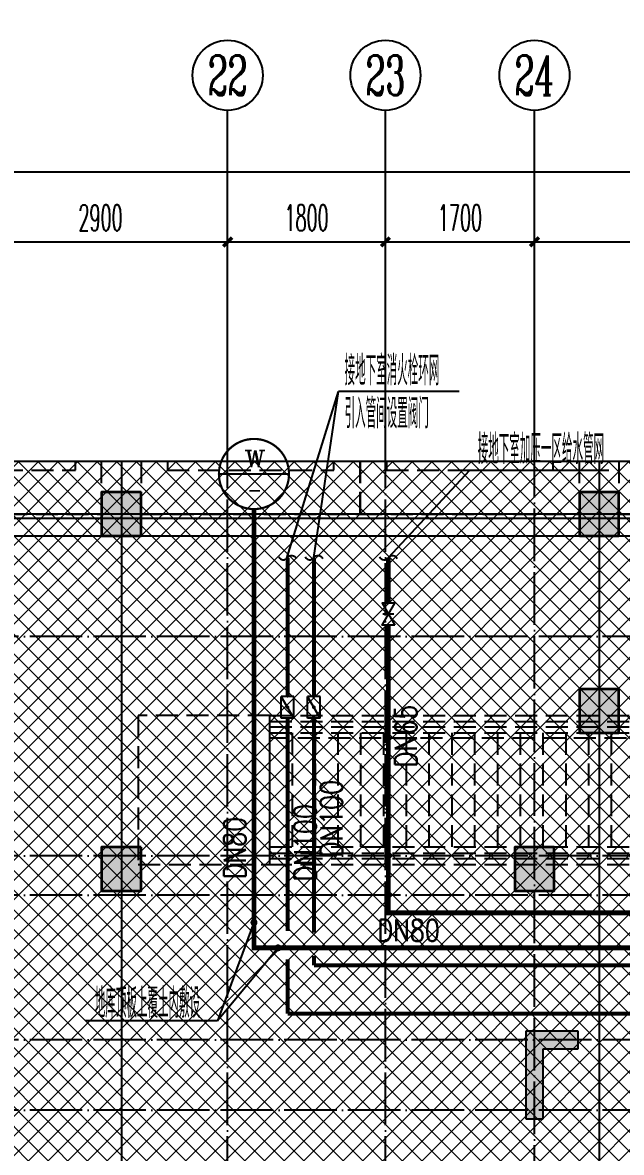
# Model space of a CAD drawing. Extents: x 27938 to 1507990, y 110129 to 923079.
# Drawn here: x 688271 to 695102, y 671979 to 684862 of the extents above; entities that cross this region are included whole.
import ezdxf
from ezdxf.enums import TextEntityAlignment as Align
from ezdxf.xclip import XClip

# ---------------------------------------------------------------- set-up
doc = ezdxf.new("R2010")
doc.units = 0
doc.header["$LTSCALE"] = 1000
doc.header["$MEASUREMENT"] = 0
doc.header["$XCLIPFRAME"] = 0
for name, pattern in [('#P_--_20B1_001_t3$0$DASH', [0.35, 0.25, -0.1]), ('DASH', [0.35, 0.25, -0.1]), ('DOTE', [2.4200000000000004, 2, -0.2, 0.02, -0.2])]:
    doc.linetypes.add(name, pattern=pattern)
for name, color, linetype in [('----建筑底图', 8, 'Continuous'), ('AXIS', 3, 'Continuous'), ('AXIS_TEXT', 7, 'Continuous'), ('COLUMN', 9, 'Continuous'), ('DIM_不分区消火栓', 1, 'Continuous'), ('DIM_不分区给水', 3, 'Continuous'), ('DIM_雨水', 4, 'Continuous'), ('DOTE', 1, 'Continuous'), ('EQUIP_不分区消火栓', 7, 'Continuous'), ('EQUIP_给水', 7, 'Continuous'), ('HS-A-停车位（标准）', 9, 'Continuous'), ('HS-A-墙-砖', 2, 'Continuous'), ('PIPE-不分区消火栓', 1, 'TG_X'), ('PIPE-压力废', 31, 'YF'), ('PIPE-给水中', 72, 'J2'), ('PUB_HATCH', 8, 'Continuous'), ('STAIR', 2, 'Continuous'), ('TEXT_不分区消火栓', 7, 'Continuous'), ('TEXT_压力废', 7, 'Continuous'), ('TEXT_给水', 7, 'Continuous'), ('VALVE_不分区消火栓', 7, 'Continuous'), ('VALVE_给水', 7, 'Continuous')]:
    doc.layers.add(name, color=color, linetype=linetype)
doc.layers.add('填充', color=251, linetype='Continuous', lineweight=5)
doc.layers.add('砼柱', color=2, linetype='Continuous', lineweight=35)
doc.styles.add('_TCH_AXIS', font='COMPLEX', dxfattribs={"bigfont": 'GBCBIG'})
doc.styles.add('_TCH_DIM_T3', font='SIMPLEX.shx', dxfattribs={"width": 0.4941176470588236, "bigfont": 'GBCBIG.shx'})
doc.styles.add('_TWT_CIRCLE', font='COMPLEX', dxfattribs={"width": 1.1, "height": 3.5, "bigfont": 'HZTXT'})
doc.styles.add('_TWT_PIPEDN', font='SIMPLEX', dxfattribs={"width": 0.8, "height": 3.5, "bigfont": 'HZTXT'})
doc.styles.add('COMPLEX', font='COMPLEX')
doc.styles.get("Standard").update_dxf_attribs({"font": 'gbenor.shx', "bigfont": 'gbcbig.shx'})
doc.styles.add('TG_LINETYPE', font='SIMPLEX', dxfattribs={"width": 0.8, "height": 3, "bigfont": 'HZTXT'})
doc.linetypes.add('J2', pattern='A,3,-0.2,["J2",Standard,S=0.25,R=0,X=-0.1,Y=-0.115],-0.35', length=3.55)
doc.linetypes.add('TG_X', pattern='A,2,-0.229,["X",TG_LINETYPE,S=0.1,R=0,X=-0.229,Y=-0.15],0', length=2.229)
doc.linetypes.add('YF', pattern='A,3,-0.2,["YF",Standard,S=0.25,R=0,X=-0.1,Y=-0.115],-0.35', length=3.55)
doc.dimstyles.new('_TCH_ARCH&&100', dxfattribs={"dimtxt": 297.5, "dimasz": 100, "dimexe": 250, "dimexo": 300, "dimgap": 126.25, "dimtad": 1, "dimdec": 0, "dimzin": 0, "dimdsep": 46, "dimtxsty": '_TCH_DIM_T3', "dimblk": 'ARCHTICK', "dimcen": 0.09, "dimclrt": 4, "dimazin": 2, "dimtfac": 1, "dimtdec": 0, "dimtix": 1, "dimtmove": 2, "dimatfit": 3, "dimfxl": 100, "dimtolj": 1, "dimtzin": 0, "dimarcsym": 0})

# ---------------------------------------------------------------- blocks, each defined once
blk = doc.blocks.new('A$C25A378E3')
at = {"layer": 'HS-A-停车位（标准）', "color": 0, "linetype": 'DASH'}
for p, q in [((299.9288666398497, 4280.200665866025), (299.9276344913524, 4120.200664976728)), ((299.9288666398497, 4280.200665866025), (799.9285807174165, 4280.00894703425)), ((799.9285807174165, 4280.00894703425), (799.9273485837039, 4120.008946264163)), ((1699.929113851395, 4280.193678615266), (1699.927881702897, 4120.19367778569)), ((1699.929113851395, 4280.193678615266), (2199.928827928961, 4280.001959843212)), ((2199.928827928961, 4280.001959843212), (2199.927595795365, 4120.001958953799)), ((299.9282505712472, 4200.200665451237), (799.9279646449722, 4200.00894667895)), ((1699.928497782676, 4200.193678200361), (2199.928211856517, 4200.001959428308)), ((299.9276344913524, 4120.200664976728), (799.9273485837039, 4120.008946264163)), ((1699.927881702897, 4120.19367778569), (2199.927595795365, 4120.001958953799)), ((300.0205537431175, 1700.046125917463), (-199.9740653929766, 2550.049336581258)), ((2200.020893819514, 1700.035927985562), (2700.026429273654, 2550.032717227354))]:
    blk.add_line(p, q, dxfattribs=at)
for points in [[(1.164153218269348e-10, 5499.999999999884), (2499.999999842257, 5499.971898506512), (2499.938176556607, -0.02810114610474557), (-0.06182328553404659, 3.472669050097466e-07)], [(299.9943796824664, 4999.996627852321), (2199.994379562442, 4999.975270717288), (2199.938176575466, -0.02472896687686443), (299.9381766954903, -0.003371831844560802)]]:
    blk.add_lwpolyline(points, close=True, dxfattribs=at)
blk = doc.blocks.new('GFDGFSDFGD')
at = {"layer": 'PUB_HATCH'}
blk.add_hatch(color=0, dxfattribs=at).paths.add_polyline_path([(454316.5399672466, 374823.7249912273), (453716.6245581808, 374823.7248459149), (453716.6251283307, 373823.7238780342), (453916.6243098213, 373823.7245942427), (453916.6242569962, 374623.7242368265), (454316.5398989788, 374623.7240320508)])
at = {"layer": 'COLUMN', "color": 0}
for p, q in [((454316.5399672466, 374823.7249912273), (453716.6245581808, 374823.7248459149)), ((453716.6245581808, 374823.7248459149), (453716.6251283307, 373823.7238780342)), ((454316.5398989788, 374623.7240320508), (454316.5399672466, 374823.7249912273)), ((453916.6243098213, 373823.7245942427), (453916.6242569962, 374623.7242368265)), ((453916.6242569962, 374623.7242368265), (454316.5398989788, 374623.7240320508)), ((453716.6251283307, 373823.7238780342), (453916.6243098213, 373823.7245942427))]:
    blk.add_line(p, q, dxfattribs=at)
blk = doc.blocks.new('DFBFBFBGF')
at = {"layer": 'STAIR', "color": 0, "linetype": '#P_--_20B1_001_t3$0$DASH'}
for p, q in [((293136.325158803, 754230.1456084143), (287316.5787030022, 754230.1456084143)), ((293136.3251588018, 754030.1456084143), (293136.325158803, 754230.1456084143)), ((293136.3251588031, 754160.1456084616), (287316.5787030022, 754160.1456084708)), ((293136.3251588029, 754100.1456084616), (287316.5787030022, 754100.1456084704)), ((293136.3251588018, 754030.1456084143), (287316.5787030022, 754030.1456084145)), ((293136.325158803, 754030.1456084299), (288716.325158803, 754030.1456084299)), ((288716.325158803, 752730.1456084299), (288716.325158803, 754030.1456084299)), ((288716.325158803, 753970.1456084145), (293136.3251588018, 753970.1456083918)), ((288976.325158803, 752730.1456084299), (288976.325158803, 754030.1456084299)), ((289236.325158803, 752730.1456084299), (289236.325158803, 754030.1456084299)), ((289496.325158803, 752730.1456084299), (289496.325158803, 754030.1456084299)), ((289756.325158803, 752730.1456084299), (289756.325158803, 754030.1456084299)), ((290016.325158803, 752730.1456084299), (290016.325158803, 754030.1456084299)), ((290276.325158803, 752730.1456084299), (290276.325158803, 754030.1456084299)), ((290536.325158803, 752730.1456084299), (290536.325158803, 754030.1456084299)), ((290796.325158803, 752730.1456084299), (290796.325158803, 754030.1456084299)), ((291056.325158803, 752730.1456084299), (291056.325158803, 754030.1456084299)), ((291316.325158803, 752730.1456084299), (291316.325158803, 754030.1456084299)), ((291576.325158803, 752730.1456084299), (291576.325158803, 754030.1456084299)), ((291836.325158803, 752730.1456084299), (291836.325158803, 754030.1456084299)), ((292096.325158803, 752730.1456084299), (292096.325158803, 754030.1456084299)), ((292356.325158803, 752730.1456084299), (292356.325158803, 754030.1456084299)), ((292616.325158803, 752730.1456084299), (292616.325158803, 754030.1456084299)), ((292876.325158803, 752730.1456084299), (292876.325158803, 754030.1456084299)), ((293136.325158803, 752730.1456084299), (293136.325158803, 754030.1456084299)), ((293136.325158803, 752730.1456083826), (287316.5787030022, 752730.1456085002)), ((293136.3251588031, 752660.1456084299), (287316.5787030022, 752660.1456085349)), ((293136.325158803, 752730.1456084299), (288716.325158803, 752730.1456084299)), ((293136.3251588018, 752530.1456083826), (293136.325158803, 752730.1456083826)), ((293136.3251588029, 752600.1456084299), (287316.5787030022, 752600.1456085352)), ((293136.3251588018, 752530.1456083826), (287316.5787030022, 752530.1456085071))]:
    blk.add_line(p, q, dxfattribs=at)
blk.add_lwpolyline([(293136.325158803, 754230.1456084143), (294636.325158803, 754230.1456084143), (294636.325158803, 752530.1456083859), (293136.325158803, 752530.1456083859)], close=True, dxfattribs=at)
blk = doc.blocks.new('A$C74D73064')
at = {"layer": 'PUB_HATCH'}
for points in [[(-41369.96489886742, 69969.25646163756), (-41819.96489886742, 69969.25646163756), (-41819.96489886742, 69469.25646163756), (-41369.96489886742, 69469.25646163756)], [(-35919.96489886742, 69969.25646163756), (-36369.96489886742, 69969.25646163756), (-36369.96489886742, 69469.25646163756), (-35919.96489886742, 69469.25646163756)], [(-35919.96489882923, 67722.2538045363), (-36369.96489882923, 67722.2538045363), (-36369.96489882923, 67222.2538045363), (-35919.96489882923, 67222.2538045363)], [(-41369.96489886742, 65922.2538045363), (-41819.96489886742, 65922.2538045363), (-41819.96489886742, 65422.2538045363), (-41369.96489886742, 65422.2538045363)], [(-36657.58694435784, 65922.2538045363), (-37107.58694435784, 65922.2538045363), (-37107.58694435784, 65422.2538045363), (-36657.58694435784, 65422.2538045363)]]:
    blk.add_hatch(color=0, dxfattribs=at).paths.add_polyline_path(points)
at = {"layer": '填充'}
h = blk.add_hatch(dxfattribs=at)
h.set_pattern_fill('ANSI37', color=0, scale=100, style=0)
h.set_pattern_definition([(45, (-58932.59737397294, 57522.26104246161), (-112.2532015133644, 112.2532015133644), []), (135, (-58932.59737397294, 57522.26104246161), (-112.2532015133644, -112.2532015133644), [])])
h.paths.add_polyline_path([(-28582.20772475161, 63622.2570350687), (-28582.20890245802, 65922.252540029), (-31082.20886589878, 65922.25773966254), (-31082.20886430296, 67422.25669230393), (-34082.20887118683, 67422.25669230393), (-34082.5505323289, 61422.52727940516), (-34382.55262216722, 61422.52582009928), (-34382.55222541018, 59622.25773173547), (-33932.5515145692, 59622.2577317995), (-33932.55151562626, 57522.26104230864), (-31232.5515145688, 57522.26104231901), (-31232.55151457246, 58222.25803410448), (-26482.5588239741, 58222.25908061885), (-26482.55882388545, 61422.52588570467), (-31082.54780066613, 61422.5036801016), (-31082.20886828407, 63622.25710920373)], flags=16)
h.paths.add_polyline_path([(-59182.59378983884, 67422.25693499309), (-59182.60076967761, 66022.25774936203), (-61682.59744094015, 66022.25774936262), (-61682.59688383213, 63622.25835219189), (-59082.59691299131, 63622.25281810621), (-59082.59639067558, 61422.52727955813), (-59382.5984805139, 61422.52582025225), (-59382.59808375686, 59622.25773188844), (-58932.59737291589, 59622.25773195247), (-58932.59737397294, 57522.26104246161), (-56232.59737291548, 57522.26104247198), (-56232.59737291915, 58222.25803425745), (-51482.60468232079, 58222.25908077182), (-51482.60468223214, 61422.52588585764), (-56082.59365901281, 61422.50368025457), (-56082.58671280812, 67422.25358231028)], flags=16)
h.paths.add_polyline_path([(-72082.59762963868, 70322.25773198775), (-18082.61076209735, 70322.25773198775), (-18082.61076209735, 50822.25773316459), (-72082.59762963868, 50822.25773316459)])
at = {"color": 0}
blk.add_lwpolyline([(-72082.59762963868, 70322.25773198775), (-18082.61076209735, 70322.25773198775), (-18082.61076209735, 50822.25773316459), (-72082.59762963868, 50822.25773316459)], close=True, dxfattribs=at)
at = {"layer": 'DOTE', "color": 0}
for p, q in [((-41594.96489887056, 128076.6066358481), (-41594.96489887056, 3986.254199284944)), ((-36144.96489887044, 128076.6066358481), (-36144.96489887044, 3986.254199284944)), ((-19794.96489887004, 69719.25646165118), (-82096.49317365023, 69719.25646165118))]:
    blk.add_line(p, q, dxfattribs=at)
at = {"layer": 'HS-A-墙-砖', "color": 0}
for p, q in [((-31182.59753496945, 69669.25646165188), (-53019.96488385975, 69669.2564616519)), ((-53019.96488385975, 69469.2564616519), (-31282.59753496942, 69469.25646165188))]:
    blk.add_line(p, q, dxfattribs=at)
at = {"layer": 'PUB_HATCH', "color": 0}
for points in [[(-41369.96489886742, 69969.25646163756), (-41819.96489886742, 69969.25646163756), (-41819.96489886742, 69469.25646163756), (-41369.96489886742, 69469.25646163756)], [(-35919.96489886742, 69969.25646163756), (-36369.96489886742, 69969.25646163756), (-36369.96489886742, 69469.25646163756), (-35919.96489886742, 69469.25646163756)], [(-35919.96489882923, 67722.2538045363), (-36369.96489882923, 67722.2538045363), (-36369.96489882923, 67222.2538045363), (-35919.96489882923, 67222.2538045363)], [(-41369.96489886742, 65922.2538045363), (-41819.96489886742, 65922.2538045363), (-41819.96489886742, 65422.2538045363), (-41369.96489886742, 65422.2538045363)], [(-36657.58694435784, 65922.2538045363), (-37107.58694435784, 65922.2538045363), (-37107.58694435784, 65422.2538045363), (-36657.58694435784, 65422.2538045363)]]:
    blk.add_lwpolyline(points, close=True, dxfattribs=at)
at = {"layer": '砼柱', "color": 0, "lineweight": 35}
for points in [[(-41369.96489886742, 69969.25646163756), (-41819.96489886742, 69969.25646163756), (-41819.96489886742, 69469.25646163756), (-41369.96489886742, 69469.25646163756)], [(-35919.96489886742, 69969.25646163756), (-36369.96489886742, 69969.25646163756), (-36369.96489886742, 69469.25646163756), (-35919.96489886742, 69469.25646163756)], [(-35919.96489882923, 67722.2538045363), (-36369.96489882923, 67722.2538045363), (-36369.96489882923, 67222.2538045363), (-35919.96489882923, 67222.2538045363)], [(-41369.96489886742, 65922.2538045363), (-41819.96489886742, 65922.2538045363), (-41819.96489886742, 65422.2538045363), (-41369.96489886742, 65422.2538045363)], [(-36657.58694435784, 65922.2538045363), (-37107.58694435784, 65922.2538045363), (-37107.58694435784, 65422.2538045363), (-36657.58694435784, 65422.2538045363)]]:
    blk.add_lwpolyline(points, close=True, dxfattribs=at)
at = {"color": 169, "xscale": -1}
blk.add_blockref('DFBFBFBGF', (253234.1732092032, -686807.4887854682), dxfattribs=at)
at = {"color": 169}
blk.add_blockref('GFDGFSDFGD', (-490699.1757764646, -311001.4670995241), dxfattribs=at)
at = {"layer": 'HS-A-停车位（标准）', "color": 169, "linetype": 'DASH', "xscale": -0.9999999999999996, "rotation": 179.9993559612105}
for p in [(-44319.90307179565, 75219.25646130356), (-41369.90307179565, 75219.25646130368), (-38869.90307179553, 75219.25646130356), (-35919.90307562676, 75219.25646130368)]:
    blk.add_blockref('A$C25A378E3', p, dxfattribs=at)
blk = doc.blocks.new('HFHFTHFD')
at = {"layer": 'DOTE', "color": 0, "linetype": 'DOTE', "ltscale": 0.3}
for p, q in [((450316.5787016969, 601748.8100473222), (450316.5787016969, 612948.8100463543)), ((452116.5787017875, 601748.8100473222), (452116.578702373, 612948.8100463543)), ((453816.5787012345, 604548.8100388076), (453816.5787012078, 612948.8100463543)), ((472616.5787020951, 610948.8100463543), (418616.5787028495, 610948.8100463543)), ((472616.5787020951, 608448.8100463543), (418616.5787028495, 608448.8100463543)), ((472616.5787020951, 607998.8100463543), (418616.5787028495, 607998.8100463543)), ((472616.5787020951, 606348.8100465569), (418616.5787028495, 606348.8100465569)), ((472616.5787020951, 605548.8100406288), (418616.5787028495, 605548.8100406289))]:
    blk.add_line(p, q, dxfattribs=at)
blk = doc.blocks.new('_ArchTick')
at = {"color": 0, "linetype": 'ByBlock', "const_width": 0.4}
blk.add_lwpolyline([(-0.5, -0.5), (0.5, 0.5)], dxfattribs=at)
blk = doc.blocks.new('*D354')
at = {"layer": 'AXIS', "color": 0, "lineweight": -2}
for p, q in [((694110.5298895424, 680161.4824880495), (694110.5298895424, 682611.482487977)), ((697010.529890148, 680161.4824879045), (697010.529890148, 682611.482487977)), ((694110.5298895424, 682361.482487977), (697010.529890148, 682361.482487977))]:
    blk.add_line(p, q, dxfattribs=at)
at = {"layer": 'Defpoints', "color": 0}
for p in [(697010.529890148, 682361.482487977), (694110.5298895424, 679861.4824880495), (697010.529890148, 679861.4824879045)]:
    blk.add_point(p, dxfattribs=at)
at = {"layer": 'AXIS', "color": 0, "lineweight": -2, "xscale": 100, "yscale": 100, "zscale": 100, "rotation": 180}
blk.add_blockref('_ArchTick', (694110.5298895424, 682361.482487977), dxfattribs=at)
at = {"layer": 'AXIS', "color": 0, "lineweight": -2, "xscale": 100, "yscale": 100, "zscale": 100}
blk.add_blockref('_ArchTick', (697010.529890148, 682361.482487977), dxfattribs=at)
at = {"layer": 'AXIS', "color": 4, "insert": (695560.5298898452, 682636.482487977), "char_height": 297.5, "attachment_point": 5, "style": '_TCH_DIM_T3'}
blk.add_mtext('\\A1;2900', dxfattribs=at)
blk = doc.blocks.new('*D355')
at = {"layer": 'AXIS', "color": 0, "lineweight": -2}
for p, q in [((692410.5298906798, 680161.4824881345), (692410.5298906798, 682611.482488092)), ((694110.5298895424, 680161.4824880495), (694110.5298895424, 682611.482488092)), ((692410.5298906798, 682361.482488092), (694110.5298895424, 682361.482488092))]:
    blk.add_line(p, q, dxfattribs=at)
at = {"layer": 'Defpoints', "color": 0}
for p in [(694110.5298895424, 682361.482488092), (692410.5298906798, 679861.4824881345), (694110.5298895424, 679861.4824880495)]:
    blk.add_point(p, dxfattribs=at)
at = {"layer": 'AXIS', "color": 0, "lineweight": -2, "xscale": 100, "yscale": 100, "zscale": 100, "rotation": 180}
blk.add_blockref('_ArchTick', (692410.5298906798, 682361.482488092), dxfattribs=at)
at = {"layer": 'AXIS', "color": 0, "lineweight": -2, "xscale": 100, "yscale": 100, "zscale": 100}
blk.add_blockref('_ArchTick', (694110.5298895424, 682361.482488092), dxfattribs=at)
at = {"layer": 'AXIS', "color": 4, "insert": (693260.5298901111, 682636.482488092), "char_height": 297.5, "attachment_point": 5, "style": '_TCH_DIM_T3'}
blk.add_mtext('\\A1;1700', dxfattribs=at)
blk = doc.blocks.new('*D356')
at = {"layer": 'AXIS', "color": 0, "lineweight": -2}
for p, q in [((690610.5298900296, 680161.4824882245), (690610.5298900296, 682611.4824881796)), ((692410.5298906798, 680161.4824881345), (692410.5298906798, 682611.4824881796)), ((690610.5298900296, 682361.4824881796), (692410.5298906798, 682361.4824881796))]:
    blk.add_line(p, q, dxfattribs=at)
at = {"layer": 'Defpoints', "color": 0}
for p in [(692410.5298906798, 682361.4824881796), (690610.5298900296, 679861.4824882245), (692410.5298906798, 679861.4824881345)]:
    blk.add_point(p, dxfattribs=at)
at = {"layer": 'AXIS', "color": 0, "lineweight": -2, "xscale": 100, "yscale": 100, "zscale": 100, "rotation": 180}
blk.add_blockref('_ArchTick', (690610.5298900296, 682361.4824881796), dxfattribs=at)
at = {"layer": 'AXIS', "color": 0, "lineweight": -2, "xscale": 100, "yscale": 100, "zscale": 100}
blk.add_blockref('_ArchTick', (692410.5298906798, 682361.4824881796), dxfattribs=at)
at = {"layer": 'AXIS', "color": 4, "insert": (691510.5298903547, 682636.4824881796), "char_height": 297.5, "attachment_point": 5, "style": '_TCH_DIM_T3'}
blk.add_mtext('\\A1;1800', dxfattribs=at)
blk = doc.blocks.new('*D357')
at = {"layer": 'AXIS', "color": 0, "lineweight": -2}
for p, q in [((687710.52988992, 680161.4824883696), (687710.52988992, 682611.482488297)), ((690610.5298900296, 680161.4824882245), (690610.5298900296, 682611.482488297)), ((687710.52988992, 682361.482488297), (690610.5298900296, 682361.482488297))]:
    blk.add_line(p, q, dxfattribs=at)
at = {"layer": 'Defpoints', "color": 0}
for p in [(690610.5298900296, 682361.482488297), (687710.52988992, 679861.4824883696), (690610.5298900296, 679861.4824882245)]:
    blk.add_point(p, dxfattribs=at)
at = {"layer": 'AXIS', "color": 0, "lineweight": -2, "xscale": 100, "yscale": 100, "zscale": 100, "rotation": 180}
blk.add_blockref('_ArchTick', (687710.52988992, 682361.482488297), dxfattribs=at)
at = {"layer": 'AXIS', "color": 0, "lineweight": -2, "xscale": 100, "yscale": 100, "zscale": 100}
blk.add_blockref('_ArchTick', (690610.5298900296, 682361.482488297), dxfattribs=at)
at = {"layer": 'AXIS', "color": 4, "insert": (689160.5298899747, 682636.482488297), "char_height": 297.5, "attachment_point": 5, "style": '_TCH_DIM_T3'}
blk.add_mtext('\\A1;2900', dxfattribs=at)
blk = doc.blocks.new('*D371')
at = {"layer": 'AXIS', "color": 0, "lineweight": -2}
for p, q in [((660810.5298911532, 680161.4824872003), (660810.5298911532, 683411.4824884599)), ((711010.5298904567, 680161.4824872003), (711010.5298904567, 683411.4824884599)), ((660810.5298911532, 683161.4824884599), (711010.5298904567, 683161.4824884599))]:
    blk.add_line(p, q, dxfattribs=at)
at = {"layer": 'Defpoints', "color": 0}
for p in [(711010.5298904567, 683161.4824884599), (660810.5298911532, 679861.4824872003), (711010.5298904567, 679861.4824872003)]:
    blk.add_point(p, dxfattribs=at)
at = {"layer": 'AXIS', "color": 0, "lineweight": -2, "xscale": 100, "yscale": 100, "zscale": 100, "rotation": 180}
blk.add_blockref('_ArchTick', (660810.5298911532, 683161.4824884599), dxfattribs=at)
at = {"layer": 'AXIS', "color": 0, "lineweight": -2, "xscale": 100, "yscale": 100, "zscale": 100}
blk.add_blockref('_ArchTick', (711010.5298904567, 683161.4824884599), dxfattribs=at)
at = {"layer": 'AXIS', "color": 4, "insert": (685910.529890805, 683436.4824884599), "char_height": 297.5, "attachment_point": 5, "style": '_TCH_DIM_T3'}
blk.add_mtext('\\A1;50200', dxfattribs=at)
blk = doc.blocks.new('_AXISO')
at = {"color": 0}
blk.add_circle((0, 0), 0.5, dxfattribs=at)
at = {"layer": 'AXIS_TEXT', "color": 0, "style": 'COMPLEX', "width": 1.041666666666667}
blk.add_attdef('A', text='', height=0.56, dxfattribs=at).set_placement((-0.25, -0.28), (0.25, -0.28), align=Align.FIT)
blk = doc.blocks.new('$VALVE$00000296')
for points in [[(-125, 72.16878364870354), (-125, -72.16878364870354), (125, 72.16878364870354), (125, -72.16878364870354), (-125, 72.16878364870354)], [(0, 60.22559497023212), (0, -63.5535608260252)]]:
    blk.add_lwpolyline(points)
for p in [(-125, 0), (125, 0)]:
    blk.add_point(p)
blk = doc.blocks.new('$VALVE$00000316')
for p, q in [((-124.8260262059412, 72.06833983187425), (124.8260262059412, -72.06833983187425)), ((-124.8260262059412, 72.06833983187425), (-124.8260262059412, -72.06833983187425)), ((-124.8260262059412, 72.06833983187425), (124.8260262059412, 72.06833983187425)), ((124.8260262059412, 72.06833983187425), (124.8260262059412, -72.06833983187425)), ((-124.8260262059412, -72.06833983187425), (124.8260262059412, -72.06833983187425))]:
    blk.add_line(p, q)
at = {"const_width": 21.11137713821932}
blk.add_lwpolyline([(-10.55568856911123, 0, 1), (10.55568856911123, 0, 1)], format="xyb", close=True, dxfattribs=at)
for p in [(-124.8260262059412, 0), (124.8260262059412, 0)]:
    blk.add_point(p)
at = {"color": 7, "flags": 9}
for tag in ['XSIZE', 'YSIZE']:
    blk.add_attdef(tag, (0, 0), '', height=0.5, dxfattribs=at)
blk = doc.blocks.new('$TwtSys$00000132')
at = {"elevation": 1e-08}
blk.add_lwpolyline([(6.933914376713801, -100.5893358396867, -0.5751828771836968), (0.2497698202205356, -0.03709529810350887, 0.6047454773259218), (-10.88806972766179, 100.5893358396855, 16.92482764669524)], format="xyb", dxfattribs=at)

msp = doc.modelspace()

# ---------------------------------------------------------------- hatches: boundary and pattern name
at = {"layer": 'PIPE-压力废'}
for points in [[(690910.8777786636, 674311.481449282), (690910.8777786612, 674283.9814492757), (690883.3777786613, 674283.9814492759)], [(690910.8777786636, 674311.481449282), (690883.3777786646, 674311.4814492791), (690883.3777786613, 674283.9814492759)]]:
    msp.add_hatch(color=256, dxfattribs=at).paths.add_polyline_path(points)
at = {"layer": 'PIPE-给水中'}
for points in [[(692444.164503589, 674711.069080824), (692416.664503589, 674711.0690808268), (692416.6645035862, 674683.5690808272)], [(692444.164503589, 674711.069080824), (692444.1645035859, 674683.569080824), (692416.6645035862, 674683.5690808272)]]:
    msp.add_hatch(color=256, dxfattribs=at).paths.add_polyline_path(points)

# ---------------------------------------------------------------- linework, layer by layer
at = {"layer": 'AXIS', "color": 8}
for p, q in [((690610.5298900297, 679861.4824882317), (690610.5298902295, 683861.4824882317)), ((692410.5298906796, 679861.4824889936), (692410.5298908794, 683861.4824889936)), ((694110.5298895423, 679861.4824880059), (694110.5298897424, 683861.4824880059))]:
    msp.add_line(p, q, dxfattribs=at)
at = {"layer": 'DIM_不分区消火栓'}
for p, q in [((691287.0426107228, 678753.1300098622), (691874.3632441569, 680655.8020109393)), ((691594.1645039945, 678761.4824886523), (691874.3632441569, 680655.8020109393)), ((693251.6022441569, 680655.8020109393), (691874.3632441569, 680655.8020109393)), ((692444.1274086965, 678761.7322583875), (693373.1620732964, 679758.4812181236)), ((693373.1620732964, 679758.4812181236), (694957.5801505866, 679758.4812181236))]:
    msp.add_line(p, q, dxfattribs=at)
at = {"layer": 'DIM_不分区给水'}
for p, q in [((690910.8777787004, 674600.6999999981), (690494.261, 673478.072)), ((691185.0850000042, 674311.4814492417), (690494.261, 673478.072)), ((690494.261, 673478.072), (688989.942, 673478.072))]:
    msp.add_line(p, q, dxfattribs=at)
at = {"layer": 'DIM_不分区给水', "const_width": 40}
for points in [[(690917.8362349009, 674619.4504636539, 1), (690903.9193225, 674581.9495363423, 1)], [(691197.8484763504, 674326.8792955703, 1), (691172.3215236579, 674296.0836029132, 1)]]:
    msp.add_lwpolyline(points, format="xyb", close=True, dxfattribs=at)
at = {"layer": 'DIM_雨水'}
msp.add_line((691310.8777793342, 679714.6820644351), (690510.8777793342, 679714.6820644351), dxfattribs=at)
at = {"layer": 'DIM_雨水', "const_width": 25}
msp.add_lwpolyline([(691310.8777793342, 679714.6820644351, 1), (690510.8777793342, 679714.6820644351, 1)], format="xyb", close=True, dxfattribs=at)
at = {"layer": 'PIPE-不分区消火栓', "const_width": 45}
for points in [[(691294.1645038644, 677461.482488676), (691294.1645039945, 678761.4824886824)], [(691594.1645038644, 677461.4824886459), (691594.1645039945, 678761.4824886523)], [(691594.164503529, 674111.0684697392), (696844.1030502327, 674111.0684693552)]]:
    msp.add_lwpolyline(points, dxfattribs=at)
at = {"layer": 'PIPE-不分区消火栓', "ltscale": 0.5, "const_width": 45}
for points in [[(691294.1645038361, 677179.362362433), (691294.1645038644, 677461.482488676)], [(691594.1645038361, 677179.362362403), (691594.1645038644, 677461.4824886459)], [(691294.1645035684, 674505.0379999978), (691294.1645038112, 676929.7103100212)], [(691594.1645035665, 674485.8009999993), (691594.1645038112, 676929.7103099911)], [(691294.1645034739, 673561.0684697692), (691294.1645035361, 674181.8429999996)], [(691594.164503529, 674111.0684697392), (691594.1645035399, 674220.3199999986)], [(696389.1645034751, 673561.0684694006), (691294.1645034739, 673561.0684697692)]]:
    msp.add_lwpolyline(points, dxfattribs=at)
at = {"layer": 'PIPE-压力废', "const_width": 55.00000000000001}
for points in [[(690910.8777789496, 676611.4814493537), (690910.8777792846, 679314.6820644351)], [(690910.8777786646, 674311.4814492757), (690910.8777789496, 676611.4814493537)], [(690910.8777786646, 674311.4814492757), (696674.257999996, 674311.4814485614)]]:
    msp.add_lwpolyline(points, dxfattribs=at)
at = {"layer": 'PIPE-给水中', "const_width": 55.00000000000001}
for points in [[(692444.1645039424, 678241.6830250632), (692444.1645039945, 678761.4824885672)], [(692444.164503589, 674711.069080824), (692444.1645039174, 677991.6830250632)]]:
    msp.add_lwpolyline(points, dxfattribs=at)
at = {"layer": 'PIPE-给水中', "ltscale": 0.5, "const_width": 55.00000000000001}
msp.add_lwpolyline([(692444.164503589, 674711.069080824), (696394.1645058895, 674711.0690805309)], dxfattribs=at)

# ---------------------------------------------------------------- block references
at = {"layer": '----建筑底图', "color": 8}
ref = msp.add_blockref('A$C74D73064', (730993.1269683774, 609539.2247564725), dxfattribs=at)
XClip(ref).set_block_clipping_path([(-72082.59762963868, 50822.25773316459), (-18082.61076209729, 70322.2577319878)])
at = {"layer": '----建筑底图', "color": 169}
msp.add_blockref('HFHFTHFD', (240293.9511883294, 66912.67244210537), dxfattribs=at)
at = {"color": 8}
msp.add_blockref('GFDGFSDFGD', (240293.9511919126, 298537.7576569484), dxfattribs=at)
at = {"layer": 'AXIS', "color": 8}
ref = msp.add_blockref('_AXISO', (690610.5298902495, 684261.4824882317), dxfattribs=dict(at, xscale=800, yscale=800, zscale=800))
ref.add_attrib('A', '22', dxfattribs={"layer": 'AXIS_TEXT', "color": 8, "ltscale": 0.5, "height": 452.5483399593904, "style": '_TCH_AXIS', "width": 0.6176470588236335}).set_placement((690384.2557202697, 684035.208318252), (690836.8040602292, 684035.208318252), align=Align.FIT)
ref = msp.add_blockref('_AXISO', (692410.5298908994, 684261.4824889936), dxfattribs=dict(at, xscale=800, yscale=800, zscale=800))
ref.add_attrib('A', '23', dxfattribs={"layer": 'AXIS_TEXT', "color": 8, "ltscale": 0.5, "height": 452.5483399593904, "style": '_TCH_AXIS', "width": 0.6176470588236336}).set_placement((692184.2557209197, 684035.2083190138), (692636.8040608792, 684035.2083190138), align=Align.FIT)
ref = msp.add_blockref('_AXISO', (694110.5298897624, 684261.4824880059), dxfattribs=dict(at, xscale=800, yscale=800, zscale=800))
ref.add_attrib('A', '24', dxfattribs={"layer": 'AXIS_TEXT', "color": 8, "ltscale": 0.5, "height": 452.5483399593904, "style": '_TCH_AXIS', "width": 0.5833333333334317}).set_placement((693884.2557197827, 684035.2083180262), (694336.8040597421, 684035.2083180262), align=Align.FIT)
at = {"layer": 'EQUIP_不分区消火栓', "xscale": -1, "rotation": 269.9999999942647}
for p in [(691294.1645039945, 678761.4824886824), (691594.1645039945, 678761.4824886523)]:
    msp.add_blockref('$TwtSys$00000132', p, dxfattribs=at)
at = {"layer": 'EQUIP_给水', "xscale": -1, "rotation": 269.9999999942647}
msp.add_blockref('$TwtSys$00000132', (692444.1645039945, 678761.4824885672), dxfattribs=at)
at = {"layer": 'VALVE_不分区消火栓', "xscale": -1, "rotation": 269.9999999942647}
for p in [(691294.1645038236, 677054.5363362271), (691594.1645038236, 677054.536336197)]:
    msp.add_blockref('$VALVE$00000316', p, dxfattribs=at)
at = {"layer": 'VALVE_给水', "xscale": -1, "rotation": 269.9999999942647}
msp.add_blockref('$VALVE$00000296', (692444.1645039299, 678116.6830250632), dxfattribs=at)

# ---------------------------------------------------------------- texts
at = {"layer": 'DIM_不分区消火栓', "color": 7, "style": '_TCH_DIM_T3', "width": 0.4941176470588236}
for s, p in [('接地下室消火栓环网', (691944.3632441569, 680725.8020109393)), ('引入管间设置阀门', (691944.3632441569, 680235.8020109393)), ('接地下室加压一区给水管网', (693463.5751443286, 679828.4812181236))]:
    msp.add_text(s, height=337.5886524822695, dxfattribs=at).set_placement(p)
at = {"layer": 'DIM_不分区给水', "color": 7, "style": '_TCH_DIM_T3', "width": 0.4941176470588236}
msp.add_text('地库顶板上覆土内敷设', height=337.5886524822695, dxfattribs=at).set_placement((689094.942, 673513.072))
at = {"layer": 'DIM_雨水', "color": 7, "style": '_TWT_CIRCLE'}
for s, height, width, p, p2 in [('W', 193.2723349702158, 1.210000000000053, (690799.5161006133, 679791.0473711056), (691044.5117937993, 679791.0473711056)), ('-', 206.9854468473848, 0.9411111111106459, (690834.9831154902, 679433.3971936562), (691001.951375947, 679433.3971936562))]:
    msp.add_text(s, height=height, dxfattribs=dict(at, width=width)).set_placement(p, p2, align=Align.FIT)
at = {"layer": 'TEXT_不分区消火栓', "style": '_TWT_PIPEDN', "width": 0.8}
for p in [(691919.1645036966, 675343.4183363154), (691619.1645036691, 675068.4183363455)]:
    msp.add_text('DN100', height=250, rotation=90, dxfattribs=at).set_placement(p)
at = {"layer": 'TEXT_压力废', "style": '_TWT_PIPEDN', "width": 0.8}
msp.add_text('DN80', height=250, rotation=90, dxfattribs=at).set_placement((690816.1857788072, 675094.8147826233))
msp.add_text('DN80', height=250, dxfattribs=at).set_placement((692319.2111120227, 674386.4814488823))
at = {"layer": 'TEXT_给水', "style": '_TWT_PIPEDN', "width": 0.8}
msp.add_text('DN65', height=250, rotation=90, dxfattribs=at).set_placement((692769.1645037917, 676369.609118009))

# ---------------------------------------------------------------- dimensions: what is measured, and where the dimension line sits
at = {"layer": 'AXIS', "color": 8}
for p1, p2, distance, picture, middle in [((660810.5298911532, 679861.4824872003), (711010.5298904567, 679861.4824872003), 3300.000001259614, '*D371', (685910.529890805, 683436.4824884599)), ((687710.52988992, 679861.4824883696), (690610.5298900296, 679861.4824882245), 2500.0000000725267, '*D357', (689160.5298899747, 682636.482488297)), ((690610.5298900296, 679861.4824882245), (692410.5298906798, 679861.4824881345), 2500.0000000450523, '*D356', (691510.5298903547, 682636.4824881796)), ((692410.5298906798, 679861.4824881345), (694110.5298895424, 679861.4824880495), 2500.000000042492, '*D355', (693260.5298901111, 682636.482488092)), ((694110.5298895424, 679861.4824880495), (697010.529890148, 679861.4824879045), 2500.0000000725267, '*D354', (695560.5298898452, 682636.482487977))]:
    dim = msp.add_aligned_dim(p1=p1, p2=p2, distance=distance, dimstyle='_TCH_ARCH&&100', dxfattribs=at)
    dim.commit()
    dim.dimension.update_dxf_attribs({"geometry": picture, "text_midpoint": middle})

doc.saveas('drawing.dxf')
